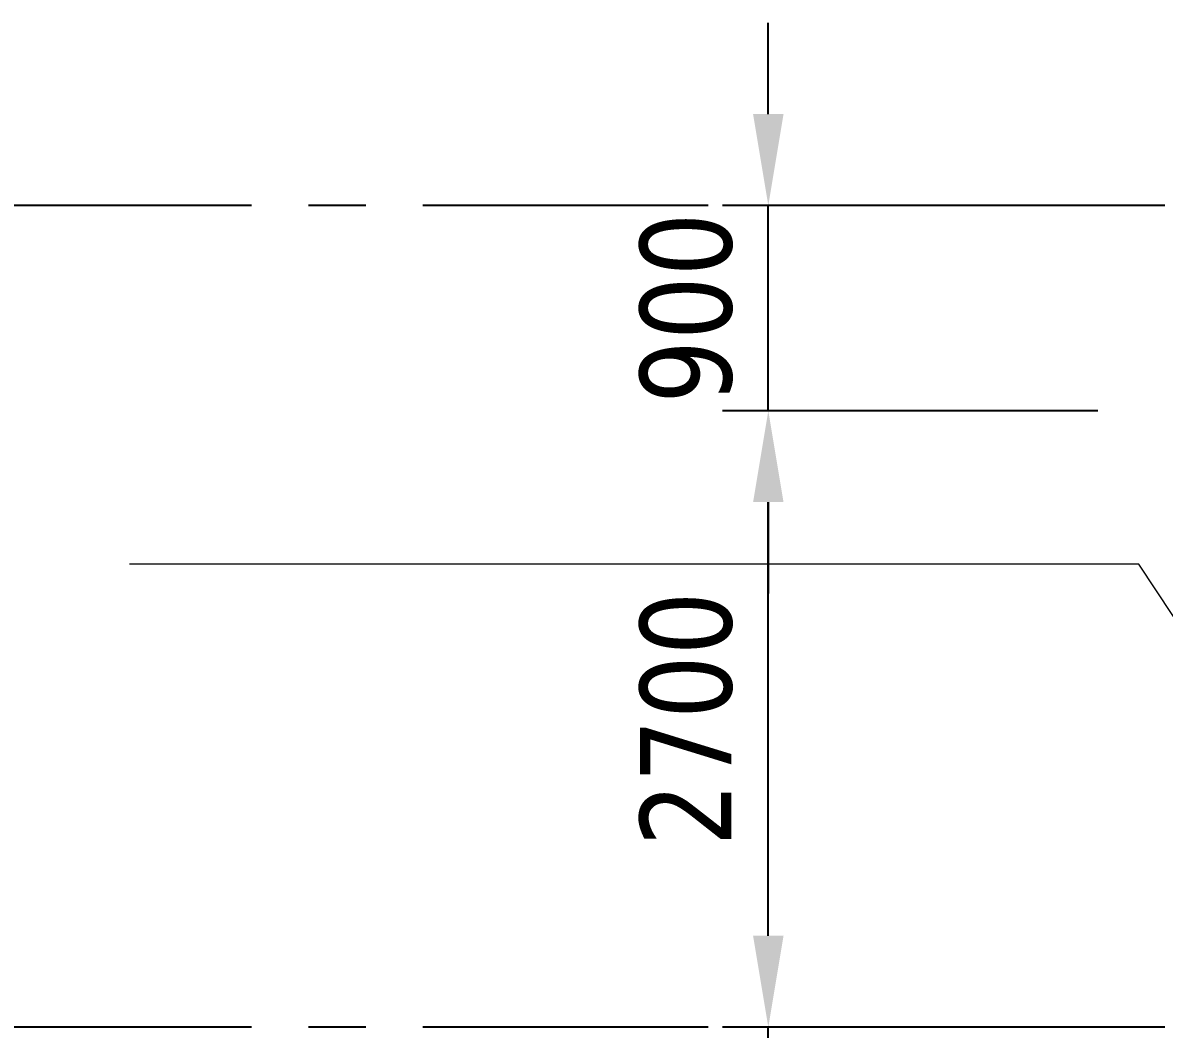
# Model space of a CAD drawing. Header units: millimetres. Extents: x 434053 to 1059003, y -2417481 to 936527.
# Drawn here: x 635161 to 640160, y -2231025 to -2226616 of the extents above; entities that cross this region are included whole.
import ezdxf

# ---------------------------------------------------------------- set-up
doc = ezdxf.new("R2010")
doc.units = ezdxf.units.MM
doc.header["$LTSCALE"] = 1000
doc.header["$MEASUREMENT"] = 0
doc.linetypes.add('CENTER', pattern=[2, 1.25, -0.25, 0.25, -0.25])
doc.layers.get('Defpoints').update_dxf_attribs({"color": 6})
doc.layers.add('A-ANNO-NOTE', color=3, linetype='Continuous', lineweight=5)
doc.layers.add('GRID', color=8, linetype='CENTER')
doc.layers.add('HZHZNEWPLOTLAYER#@$TT', color=7, linetype='Continuous')
doc.styles.add('VERDANA', font='verdana.ttf', dxfattribs={"width": 0.8})
doc.dimstyles.new('A1-1-120', dxfattribs={"dimscale": 110, "dimtxt": 4, "dimasz": 4, "dimexe": 2, "dimexo": 2, "dimgap": 1.5, "dimtad": 1, "dimdec": 1, "dimdsep": 46, "dimtxsty": 'VERDANA', "dimcen": 0, "dimdle": 1, "dimclrd": 256, "dimclre": 256, "dimclrt": 2, "dimadec": 0, "dimazin": 0, "dimtfac": 1, "dimtdec": 1, "dimtmove": 0, "dimatfit": 2, "dimfxl": 1, "dimtolj": 1, "dimtzin": 0, "dimlwd": -1, "dimlwe": -1, "dimarcsym": 1})

# ---------------------------------------------------------------- blocks, each defined once
blk = doc.blocks.new('DIMBLOCK107-800_SEC_PODIUM SE')
at = {"transparency": 16777216}
for p, q in [((166492.4, 21550), (166492.4, 21950)), ((167935.9, 21150), (166292.4, 21150)), ((166492.4, 20250), (166492.4, 21150)), ((167935.9, 20250), (166292.4, 20250)), ((166492.4, 19850), (166492.4, 19450))]:
    blk.add_line(p, q, dxfattribs=at)
for points in [[(166425.8, 21550), (166559.1, 21550), (166492.4, 21150)], [(166425.8, 19850), (166559.1, 19850), (166492.4, 20250)]]:
    blk.add_solid(points, dxfattribs=at)
at = {"layer": 'Defpoints', "color": 0, "transparency": 16777216}
for p in [(166492.4, 21150), (168135.9, 21150), (168135.9, 20250)]:
    blk.add_point(p, dxfattribs=at)
at = {"color": 2, "transparency": 16777216, "insert": (166134.2, 20700), "char_height": 400, "width": 272.522, "attachment_point": 5, "rotation": 90, "style": 'VERDANA'}
blk.add_mtext('\\A1;900', dxfattribs=at)
blk = doc.blocks.new('DIMBLOCK108-800_SEC_PODIUM SE')
at = {"transparency": 16777216}
for p, q in [((167935.9, 23850), (166292.4, 23850)), ((166492.4, 21550), (166492.4, 23450)), ((167935.9, 21150), (166292.4, 21150))]:
    blk.add_line(p, q, dxfattribs=at)
for points in [[(166425.8, 23450), (166559.1, 23450), (166492.4, 23850)], [(166425.8, 21550), (166559.1, 21550), (166492.4, 21150)]]:
    blk.add_solid(points, dxfattribs=at)
at = {"layer": 'Defpoints', "color": 0, "transparency": 16777216}
for p in [(166492.4, 23850), (168135.9, 23850), (168135.9, 21150)]:
    blk.add_point(p, dxfattribs=at)
at = {"color": 2, "transparency": 16777216, "insert": (166134.1, 22500), "char_height": 400, "width": 363.363, "attachment_point": 5, "rotation": 90, "style": 'VERDANA'}
blk.add_mtext('\\A1;2700', dxfattribs=at)
blk = doc.blocks.new('DIMBLOCK109-800_SEC_PODIUM SE')
at = {"transparency": 16777216}
for p, q in [((166492.4, 25150), (166492.4, 25550)), ((167935.9, 24750), (166292.4, 24750)), ((166492.4, 23850), (166492.4, 24750)), ((167935.9, 23850), (166292.4, 23850)), ((166492.4, 23450), (166492.4, 23050))]:
    blk.add_line(p, q, dxfattribs=at)
for points in [[(166425.8, 25150), (166559.1, 25150), (166492.4, 24750)], [(166425.8, 23450), (166559.1, 23450), (166492.4, 23850)]]:
    blk.add_solid(points, dxfattribs=at)
at = {"layer": 'Defpoints', "color": 0, "transparency": 16777216}
for p in [(166492.4, 24750), (168135.9, 24750), (168135.9, 23850)]:
    blk.add_point(p, dxfattribs=at)
at = {"color": 2, "transparency": 16777216, "insert": (166134.2, 24300), "char_height": 400, "width": 272.522, "attachment_point": 5, "rotation": 90, "style": 'VERDANA'}
blk.add_mtext('\\A1;900', dxfattribs=at)
blk = doc.blocks.new('A$C6AE5520D')
at = {"layer": 'A-ANNO-NOTE'}
for p, q in [((14156.67, 27393.11), (9736.84, 27393.11)), ((15089.62, 25976.3), (14156.67, 27393.11))]:
    blk.add_line(p, q, dxfattribs=at)
at = {"layer": 'GRID'}
for p, q in [((18270.87, 28965.14), (258.38, 28965.14)), ((18270.87, 25365.14), (258.38, 25365.14))]:
    blk.add_line(p, q, dxfattribs=at)
for base, p1, p2, picture, middle in [((12533.78, 28965.14), (14177.24, 28065.14), (14177.24, 28965.14), 'DIMBLOCK109-800_SEC_PODIUM SE', (12533.78, 28515.14)), ((12533.78, 25365.14), (14177.24, 24465.14), (14177.24, 25365.14), 'DIMBLOCK107-800_SEC_PODIUM SE', (12533.78, 24915.14))]:
    dim = blk.add_linear_dim(base=base, p1=p1, p2=p2, angle=90, dimstyle='A1-1-120')
    dim.commit()
    dim.dimension.update_dxf_attribs({"geometry": picture, "text_midpoint": middle, "dimtype": 128, "insert": (-153958.65, 4215.14)})
dim = blk.add_linear_dim(base=(12533.78, 28065.14), p1=(14177.24, 25365.14), p2=(14177.24, 28065.14), angle=90, dimstyle='A1-1-120')
dim.commit()
dim.dimension.update_dxf_attribs({"geometry": 'DIMBLOCK108-800_SEC_PODIUM SE', "text_midpoint": (12175.45, 26715.14), "insert": (-153958.65, 4215.14)})

msp = doc.modelspace()

# ---------------------------------------------------------------- block references
at = {"layer": 'HZHZNEWPLOTLAYER#@$TT'}
msp.add_blockref('A$C6AE5520D', (625892.3, -2256381.3), dxfattribs=at)

doc.saveas('drawing.dxf')
